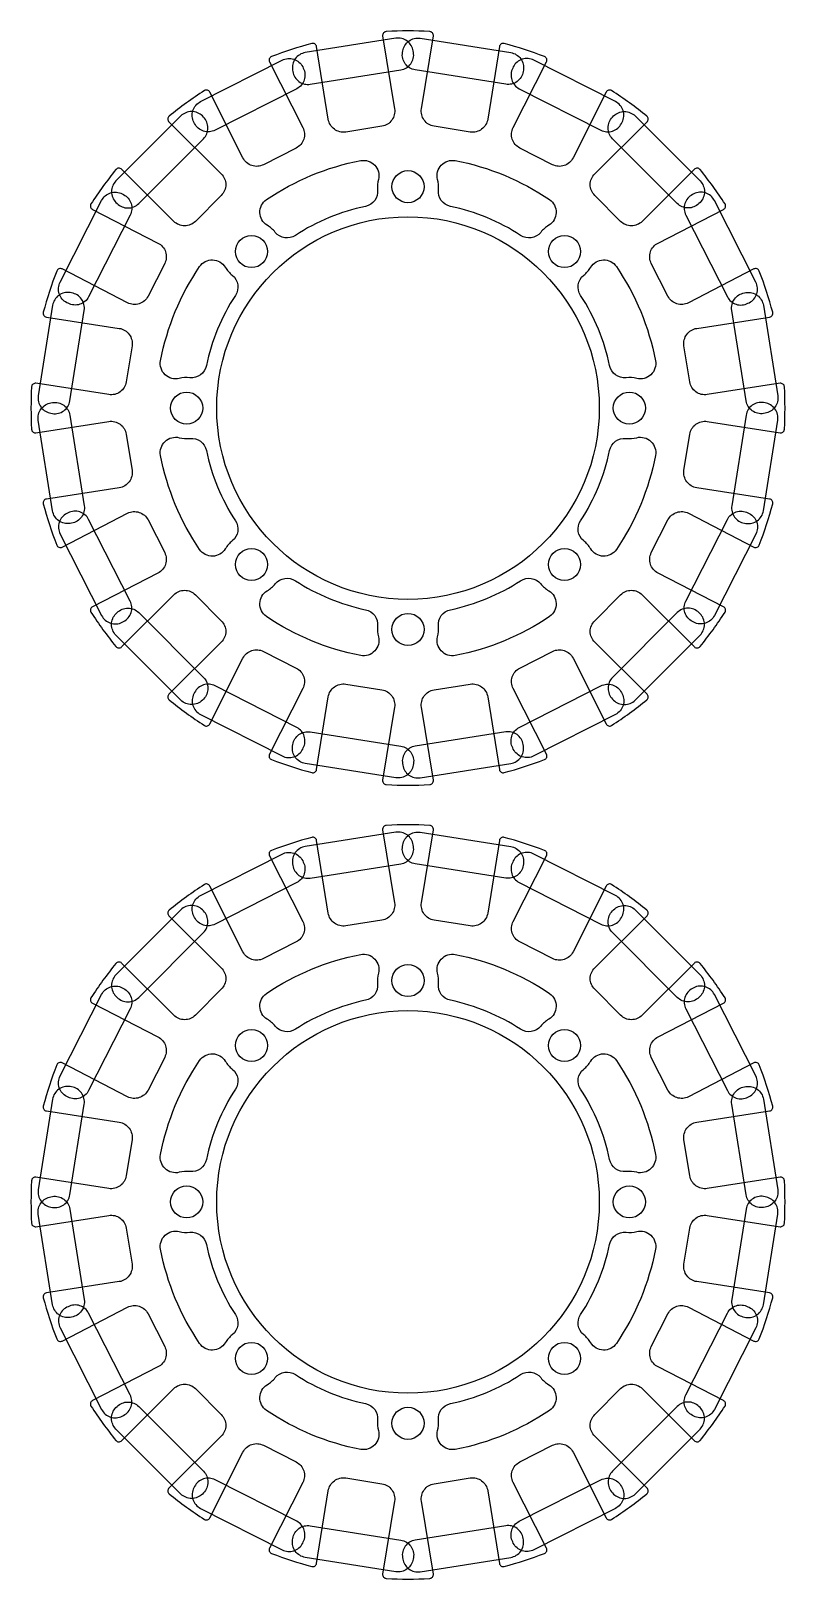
# Model space of a CAD drawing. Header units: inches. Extents: x 0 to 153, y 0 to 101.
# Drawn here: x 0 to 49.4, y 0 to 101.4 of the extents above; entities that cross this region are included whole.
import ezdxf

# ---------------------------------------------------------------- set-up
doc = ezdxf.new("R2010")
doc.units = ezdxf.units.IN
doc.header["$MEASUREMENT"] = 0
for name, color, linetype in [('hall', 3, 'Continuous'), ('plate1', 200, 'Continuous'), ('ポケット', 6, 'Continuous')]:
    doc.layers.add(name, color=color, linetype=linetype)

msp = doc.modelspace()

# ---------------------------------------------------------------- linework, layer by layer
at = {"layer": 'hall'}
for points in [[(21.92, 89.91, 0.092982), (17.32, 88.01, -0.384176), (16, 88.21, 0.087074), (15.48, 88.67, -0.547449), (15.43, 90.35, -0.10223), (21.6, 92.91, -0.547449), (22.76, 91.68, 0.087074), (22.71, 90.99, -0.384176)], [(32.08, 88.01, 0.092982), (27.48, 89.91, -0.384176), (26.69, 90.99, 0.087074), (26.64, 91.68, -0.547449), (27.8, 92.91, -0.10223), (33.97, 90.35, -0.547449), (33.92, 88.67, 0.087074), (33.4, 88.21, -0.384176)], [(10.41, 78.69, 0.087074), (9.72, 78.64, -0.547449), (8.49, 79.8, -0.10223), (11.05, 85.97, -0.547449), (12.73, 85.92, 0.087074), (13.19, 85.4, -0.384176), (13.39, 84.08, 0.092982), (11.49, 79.48, -0.384176)], [(37.91, 79.48, 0.092982), (36.01, 84.08, -0.384176), (36.21, 85.4, 0.087074), (36.67, 85.92, -0.547449), (38.35, 85.97, -0.10223), (40.91, 79.8, -0.547449), (39.68, 78.64, 0.087074), (38.99, 78.69, -0.384176)], [(13.19, 68, 0.087074), (12.73, 67.48, -0.547449), (11.05, 67.43, -0.10223), (8.49, 73.6, -0.547449), (9.72, 74.76, 0.087074), (10.41, 74.71, -0.384176), (11.49, 73.92, 0.092982), (13.39, 69.32, -0.384176)], [(36.01, 69.32, 0.092982), (37.91, 73.92, -0.384176), (38.99, 74.71, 0.087074), (39.68, 74.76, -0.547449), (40.91, 73.6, -0.10223), (38.35, 67.43, -0.547449), (36.67, 67.48, 0.087074), (36.21, 68, -0.384176)], [(17.32, 65.39, 0.092982), (21.92, 63.49, -0.384176), (22.71, 62.41, 0.087074), (22.76, 61.72, -0.547449), (21.6, 60.49, -0.10223), (15.43, 63.05, -0.547449), (15.48, 64.73, 0.087074), (16, 65.19, -0.384176)], [(27.48, 63.49, 0.092982), (32.08, 65.39, -0.384176), (33.4, 65.19, 0.087074), (33.92, 64.73, -0.547449), (33.97, 63.05, -0.10223), (27.8, 60.49, -0.547449), (26.64, 61.72, 0.087074), (26.69, 62.41, -0.384176)], [(21.92, 37.91, 0.092982), (17.32, 36.01, -0.384176), (16, 36.21, 0.087074), (15.48, 36.67, -0.547449), (15.43, 38.35, -0.10223), (21.6, 40.91, -0.547449), (22.76, 39.68, 0.087074), (22.71, 38.99, -0.384176)], [(32.08, 36.01, 0.092982), (27.48, 37.91, -0.384176), (26.69, 38.99, 0.087074), (26.64, 39.68, -0.547449), (27.8, 40.91, -0.10223), (33.97, 38.35, -0.547449), (33.92, 36.67, 0.087074), (33.4, 36.21, -0.384176)], [(10.41, 26.69, 0.087074), (9.72, 26.64, -0.547449), (8.49, 27.8, -0.10223), (11.05, 33.97, -0.547449), (12.73, 33.92, 0.087074), (13.19, 33.4, -0.384176), (13.39, 32.08, 0.092982), (11.49, 27.48, -0.384176)], [(37.91, 27.48, 0.092982), (36.01, 32.08, -0.384176), (36.21, 33.4, 0.087074), (36.67, 33.92, -0.547449), (38.35, 33.97, -0.10223), (40.91, 27.8, -0.547449), (39.68, 26.64, 0.087074), (38.99, 26.69, -0.384176)], [(13.19, 16, 0.087074), (12.73, 15.48, -0.547449), (11.05, 15.43, -0.10223), (8.49, 21.6, -0.547449), (9.72, 22.76, 0.087074), (10.41, 22.71, -0.384176), (11.49, 21.92, 0.092982), (13.39, 17.32, -0.384176)], [(36.01, 17.32, 0.092982), (37.91, 21.92, -0.384176), (38.99, 22.71, 0.087074), (39.68, 22.76, -0.547449), (40.91, 21.6, -0.10223), (38.35, 15.43, -0.547449), (36.67, 15.48, 0.087074), (36.21, 16, -0.384176)], [(17.32, 13.39, 0.092982), (21.92, 11.49, -0.384176), (22.71, 10.41, 0.087074), (22.76, 9.72, -0.547449), (21.6, 8.49, -0.10223), (15.43, 11.05, -0.547449), (15.48, 12.73, 0.087074), (16, 13.19, -0.384176)], [(27.48, 11.49, 0.092982), (32.08, 13.39, -0.384176), (33.4, 13.19, 0.087074), (33.92, 12.73, -0.547449), (33.97, 11.05, -0.10223), (27.8, 8.49, -0.547449), (26.64, 9.72, 0.087074), (26.69, 10.41, -0.384176)]]:
    msp.add_lwpolyline(points, format="xyb", close=True, dxfattribs=at)
for centre in [(24.7, 91.2), (14.45, 86.95), (34.95, 86.95), (10.2, 76.7), (39.2, 76.7), (14.45, 66.45), (34.95, 66.45), (24.7, 62.2), (24.7, 39.2), (14.45, 34.95), (34.95, 34.95), (10.2, 24.7), (39.2, 24.7), (14.45, 14.45), (34.95, 14.45), (24.7, 10.2)]:
    msp.add_circle(centre, 1.05, dxfattribs=at)
at = {"layer": 'plate1'}
for points in [[(5.94, 61.06), (9.36, 64.47, -0.414214), (10.77, 64.47), (12.47, 62.77, -0.414214), (12.47, 61.36), (9.04, 57.96, 0.44511), (9.05, 57.59, 0.028851), (11.36, 55.91, 0.44511), (11.72, 56.01), (13.89, 60.32, -0.414214), (15.23, 60.76), (17.37, 59.67, -0.414214), (17.81, 58.33), (15.62, 54.02, 0.443543), (15.76, 53.68, 0.028202), (18.4, 52.82, 0.443543), (18.71, 53.02), (19.48, 57.78, -0.414214), (20.62, 58.62), (22.99, 58.24, -0.414214), (23.82, 57.1), (23.04, 52.33, 0.44511), (23.28, 52.04, 0.028851), (26.12, 52.04, 0.44511), (26.36, 52.33), (25.58, 57.1, -0.414214), (26.41, 58.24), (28.78, 58.62, -0.414214), (29.92, 57.78), (30.69, 53.02, 0.443543), (31, 52.82, 0.028202), (33.64, 53.68, 0.443543), (33.78, 54.02), (31.59, 58.33, -0.414214), (32.03, 59.67), (34.17, 60.76, -0.414214), (35.51, 60.32), (37.68, 56.01, 0.44511), (38.04, 55.91, 0.028851), (40.35, 57.59, 0.44511), (40.36, 57.96), (36.93, 61.36, -0.414214), (36.93, 62.77), (38.63, 64.47, -0.414214), (40.04, 64.47), (43.46, 61.06, 0.443543), (43.83, 61.08, 0.028202), (45.47, 63.33, 0.443543), (45.37, 63.69), (41.08, 65.89, -0.414214), (40.64, 67.23), (41.73, 69.37, -0.414214), (43.07, 69.81), (47.36, 67.59, 0.44511), (47.71, 67.73, 0.028851), (48.59, 70.43, 0.44511), (48.39, 70.74), (43.62, 71.48, -0.414214), (42.78, 72.62), (43.16, 74.99, -0.414214), (44.3, 75.82), (49.07, 75.08, 0.443543), (49.36, 75.31, 0.028202), (49.36, 78.09, 0.443543), (49.07, 78.32), (44.3, 77.58, -0.414214), (43.16, 78.41), (42.78, 80.78, -0.414214), (43.62, 81.92), (48.39, 82.66, 0.44511), (48.59, 82.97, 0.028851), (47.71, 85.67, 0.44511), (47.36, 85.81), (43.07, 83.59, -0.414214), (41.73, 84.03), (40.64, 86.17, -0.414214), (41.08, 87.51), (45.37, 89.71, 0.443543), (45.47, 90.07, 0.028202), (43.83, 92.32, 0.443543), (43.46, 92.34), (40.04, 88.93, -0.414214), (38.63, 88.93), (36.93, 90.63, -0.414214), (36.93, 92.04), (40.36, 95.44, 0.44511), (40.35, 95.81, 0.028851), (38.04, 97.49, 0.44511), (37.68, 97.39), (35.51, 93.08, -0.414214), (34.17, 92.64), (32.03, 93.73, -0.414214), (31.59, 95.07), (33.78, 99.38, 0.443543), (33.64, 99.72, 0.028202), (31, 100.58, 0.443543), (30.69, 100.38), (29.92, 95.62, -0.414214), (28.78, 94.78), (26.41, 95.16, -0.414214), (25.58, 96.3), (26.36, 101.07, 0.44511), (26.12, 101.36, 0.028851), (23.28, 101.36, 0.44511), (23.04, 101.07), (23.82, 96.3, -0.414214), (22.99, 95.16), (20.62, 94.78, -0.414214), (19.48, 95.62), (18.71, 100.38, 0.443543), (18.4, 100.58, 0.028202), (15.76, 99.72, 0.443543), (15.62, 99.38), (17.81, 95.07, -0.414214), (17.37, 93.73), (15.23, 92.64, -0.414214), (13.89, 93.08), (11.72, 97.39, 0.44511), (11.36, 97.49, 0.028851), (9.05, 95.81, 0.44511), (9.04, 95.44), (12.47, 92.04, -0.414214), (12.47, 90.63), (10.77, 88.93, -0.414214), (9.36, 88.93), (5.94, 92.34, 0.443543), (5.57, 92.32, 0.028202), (3.93, 90.07, 0.443543), (4.03, 89.71), (8.32, 87.51, -0.414214), (8.76, 86.17), (7.67, 84.03, -0.414214), (6.33, 83.59), (2.04, 85.81, 0.44511), (1.69, 85.67, 0.028851), (0.81, 82.97, 0.44511), (1.01, 82.66), (5.78, 81.92, -0.414214), (6.62, 80.78), (6.24, 78.41, -0.414214), (5.1, 77.58), (0.33, 78.32, 0.443543), (0.04, 78.09, 0.028202), (0.04, 75.31, 0.443543), (0.33, 75.08), (5.1, 75.82, -0.414214), (6.24, 74.99), (6.62, 72.62, -0.414214), (5.78, 71.48), (1.01, 70.74, 0.44511), (0.81, 70.43, 0.028851), (1.69, 67.73, 0.44511), (2.04, 67.59), (6.33, 69.81, -0.414214), (7.67, 69.37), (8.76, 67.23, -0.414214), (8.32, 65.89), (4.03, 63.69, 0.443543), (3.93, 63.33, 0.028202), (5.57, 61.08, 0.443543)], [(5.94, 9.06), (9.36, 12.47, -0.414214), (10.77, 12.47), (12.47, 10.77, -0.414214), (12.47, 9.36), (9.04, 5.96, 0.44511), (9.05, 5.59, 0.028851), (11.36, 3.91, 0.44511), (11.72, 4.01), (13.89, 8.32, -0.414214), (15.23, 8.76), (17.37, 7.67, -0.414214), (17.81, 6.33), (15.62, 2.02, 0.443543), (15.76, 1.68, 0.028202), (18.4, 0.82, 0.443543), (18.71, 1.02), (19.48, 5.78, -0.414214), (20.62, 6.62), (22.99, 6.24, -0.414214), (23.82, 5.1), (23.04, 0.33, 0.44511), (23.28, 0.04, 0.028851), (26.12, 0.04, 0.44511), (26.36, 0.33), (25.58, 5.1, -0.414214), (26.41, 6.24), (28.78, 6.62, -0.414214), (29.92, 5.78), (30.69, 1.02, 0.443543), (31, 0.82, 0.028202), (33.64, 1.68, 0.443543), (33.78, 2.02), (31.59, 6.33, -0.414214), (32.03, 7.67), (34.17, 8.76, -0.414214), (35.51, 8.32), (37.68, 4.01, 0.44511), (38.04, 3.91, 0.028851), (40.35, 5.59, 0.44511), (40.36, 5.96), (36.93, 9.36, -0.414214), (36.93, 10.77), (38.63, 12.47, -0.414214), (40.04, 12.47), (43.46, 9.06, 0.443543), (43.83, 9.08, 0.028202), (45.47, 11.33, 0.443543), (45.37, 11.69), (41.08, 13.89, -0.414214), (40.64, 15.23), (41.73, 17.37, -0.414214), (43.07, 17.81), (47.36, 15.59, 0.44511), (47.71, 15.73, 0.028851), (48.59, 18.43, 0.44511), (48.39, 18.74), (43.62, 19.48, -0.414214), (42.78, 20.62), (43.16, 22.99, -0.414214), (44.3, 23.82), (49.07, 23.08, 0.443543), (49.36, 23.31, 0.028202), (49.36, 26.09, 0.443543), (49.07, 26.32), (44.3, 25.58, -0.414214), (43.16, 26.41), (42.78, 28.78, -0.414214), (43.62, 29.92), (48.39, 30.66, 0.44511), (48.59, 30.97, 0.028851), (47.71, 33.67, 0.44511), (47.36, 33.81), (43.07, 31.59, -0.414214), (41.73, 32.03), (40.64, 34.17, -0.414214), (41.08, 35.51), (45.37, 37.71, 0.443543), (45.47, 38.07, 0.028202), (43.83, 40.32, 0.443543), (43.46, 40.34), (40.04, 36.93, -0.414214), (38.63, 36.93), (36.93, 38.63, -0.414214), (36.93, 40.04), (40.36, 43.44, 0.44511), (40.35, 43.81, 0.028851), (38.04, 45.49, 0.44511), (37.68, 45.39), (35.51, 41.08, -0.414214), (34.17, 40.64), (32.03, 41.73, -0.414214), (31.59, 43.07), (33.78, 47.38, 0.443543), (33.64, 47.72, 0.028202), (31, 48.58, 0.443543), (30.69, 48.38), (29.92, 43.62, -0.414214), (28.78, 42.78), (26.41, 43.16, -0.414214), (25.58, 44.3), (26.36, 49.07, 0.44511), (26.12, 49.36, 0.028851), (23.28, 49.36, 0.44511), (23.04, 49.07), (23.82, 44.3, -0.414214), (22.99, 43.16), (20.62, 42.78, -0.414214), (19.48, 43.62), (18.71, 48.38, 0.443543), (18.4, 48.58, 0.028202), (15.76, 47.72, 0.443543), (15.62, 47.38), (17.81, 43.07, -0.414214), (17.37, 41.73), (15.23, 40.64, -0.414214), (13.89, 41.08), (11.72, 45.39, 0.44511), (11.36, 45.49, 0.028851), (9.05, 43.81, 0.44511), (9.04, 43.44), (12.47, 40.04, -0.414214), (12.47, 38.63), (10.77, 36.93, -0.414214), (9.36, 36.93), (5.94, 40.34, 0.443543), (5.57, 40.32, 0.028202), (3.93, 38.07, 0.443543), (4.03, 37.71), (8.32, 35.51, -0.414214), (8.76, 34.17), (7.67, 32.03, -0.414214), (6.33, 31.59), (2.04, 33.81, 0.44511), (1.69, 33.67, 0.028851), (0.81, 30.97, 0.44511), (1.01, 30.66), (5.78, 29.92, -0.414214), (6.62, 28.78), (6.24, 26.41, -0.414214), (5.1, 25.58), (0.33, 26.32, 0.443543), (0.04, 26.09, 0.028202), (0.04, 23.31, 0.443543), (0.33, 23.08), (5.1, 23.82, -0.414214), (6.24, 22.99), (6.62, 20.62, -0.414214), (5.78, 19.48), (1.01, 18.74, 0.44511), (0.81, 18.43, 0.028851), (1.69, 15.73, 0.44511), (2.04, 15.59), (6.33, 17.81, -0.414214), (7.67, 17.37), (8.76, 15.23, -0.414214), (8.32, 13.89), (4.03, 11.69, 0.443543), (3.93, 11.33, 0.028202), (5.57, 9.08, 0.443543)]]:
    msp.add_lwpolyline(points, format="xyb", close=True, dxfattribs=at)
for centre in [(24.7, 76.7), (24.7, 24.7)]:
    msp.add_circle(centre, 12.53, dxfattribs=at)
at = {"layer": 'ポケット'}
for points in [[(18.3, 97.91), (24.23, 98.85, 0.414214), (25.06, 99.99), (25.04, 100.09, 0.414214), (23.9, 100.92), (17.97, 99.98, 0.414214), (17.14, 98.84), (17.16, 98.74, 0.414214)], [(31.1, 97.91), (25.17, 98.85, -0.414214), (24.34, 99.99), (24.36, 100.09, -0.414214), (25.5, 100.92), (31.43, 99.98, -0.414214), (32.26, 98.84), (32.24, 98.74, -0.414214)], [(17.41, 97.62), (12.06, 94.9, -0.414214), (10.72, 95.33), (10.67, 95.42, -0.414214), (11.11, 96.77), (16.45, 99.49, -0.414214), (17.8, 99.05), (17.84, 98.96, -0.414214)], [(31.99, 97.62), (37.34, 94.9, 0.414214), (38.68, 95.33), (38.73, 95.42, 0.414214), (38.29, 96.77), (32.95, 99.49, 0.414214), (31.6, 99.05), (31.56, 98.96, 0.414214)], [(7.06, 90.1), (11.3, 94.34, 0.414214), (11.3, 95.76), (11.23, 95.83, 0.414214), (9.82, 95.83), (5.57, 91.58, 0.414214), (5.57, 90.17), (5.64, 90.1, 0.414214)], [(42.34, 90.1), (38.1, 94.34, -0.414214), (38.1, 95.76), (38.17, 95.83, -0.414214), (39.58, 95.83), (43.83, 91.58, -0.414214), (43.83, 90.17), (43.76, 90.1, -0.414214)], [(6.5, 89.34), (3.78, 83.99, -0.414214), (2.44, 83.56), (2.35, 83.6, -0.414214), (1.91, 84.95), (4.63, 90.29, -0.414214), (5.98, 90.73), (6.07, 90.68, -0.414214)], [(42.9, 89.34), (45.62, 83.99, 0.414214), (46.96, 83.56), (47.05, 83.6, 0.414214), (47.49, 84.95), (44.77, 90.29, 0.414214), (43.42, 90.73), (43.33, 90.68, 0.414214)], [(2.55, 77.17), (3.49, 83.1, 0.414214), (2.66, 84.24), (2.56, 84.26, 0.414214), (1.42, 83.43), (0.48, 77.5, 0.414214), (1.31, 76.36), (1.41, 76.34, 0.414214)], [(46.85, 77.17), (45.91, 83.1, -0.414214), (46.74, 84.24), (46.84, 84.26, -0.414214), (47.98, 83.43), (48.92, 77.5, -0.414214), (48.09, 76.36), (47.99, 76.34, -0.414214)], [(2.55, 76.23), (3.49, 70.3, -0.414214), (2.66, 69.16), (2.56, 69.14, -0.414214), (1.42, 69.97), (0.48, 75.9, -0.414214), (1.31, 77.04), (1.41, 77.06, -0.414214)], [(46.85, 76.23), (45.91, 70.3, 0.414214), (46.74, 69.16), (46.84, 69.14, 0.414214), (47.98, 69.97), (48.92, 75.9, 0.414214), (48.09, 77.04), (47.99, 77.06, 0.414214)], [(6.5, 64.06), (3.78, 69.41, 0.414214), (2.44, 69.84), (2.35, 69.8, 0.414214), (1.91, 68.45), (4.63, 63.11, 0.414214), (5.98, 62.67), (6.07, 62.72, 0.414214)], [(42.9, 64.06), (45.62, 69.41, -0.414214), (46.96, 69.84), (47.05, 69.8, -0.414214), (47.49, 68.45), (44.77, 63.11, -0.414214), (43.42, 62.67), (43.33, 62.72, -0.414214)], [(7.06, 63.3), (11.3, 59.06, -0.414214), (11.3, 57.64), (11.23, 57.57, -0.414214), (9.82, 57.57), (5.57, 61.82, -0.414214), (5.57, 63.23), (5.64, 63.3, -0.414214)], [(42.34, 63.3), (38.1, 59.06, 0.414214), (38.1, 57.64), (38.17, 57.57, 0.414214), (39.58, 57.57), (43.83, 61.82, 0.414214), (43.83, 63.23), (43.76, 63.3, 0.414214)], [(17.41, 55.78), (12.06, 58.5, 0.414214), (10.72, 58.07), (10.67, 57.98, 0.414214), (11.11, 56.63), (16.45, 53.91, 0.414214), (17.8, 54.35), (17.84, 54.44, 0.414214)], [(31.99, 55.78), (37.34, 58.5, -0.414214), (38.68, 58.07), (38.73, 57.98, -0.414214), (38.29, 56.63), (32.95, 53.91, -0.414214), (31.6, 54.35), (31.56, 54.44, -0.414214)], [(18.3, 55.49), (24.23, 54.55, -0.414214), (25.06, 53.41), (25.04, 53.31, -0.414214), (23.9, 52.48), (17.97, 53.42, -0.414214), (17.14, 54.56), (17.16, 54.66, -0.414214)], [(31.1, 55.49), (25.17, 54.55, 0.414214), (24.34, 53.41), (24.36, 53.31, 0.414214), (25.5, 52.48), (31.43, 53.42, 0.414214), (32.26, 54.56), (32.24, 54.66, 0.414214)], [(18.3, 45.91), (24.23, 46.85, 0.414214), (25.06, 47.99), (25.04, 48.09, 0.414214), (23.9, 48.92), (17.97, 47.98, 0.414214), (17.14, 46.84), (17.16, 46.74, 0.414214)], [(31.1, 45.91), (25.17, 46.85, -0.414214), (24.34, 47.99), (24.36, 48.09, -0.414214), (25.5, 48.92), (31.43, 47.98, -0.414214), (32.26, 46.84), (32.24, 46.74, -0.414214)], [(17.41, 45.62), (12.06, 42.9, -0.414214), (10.72, 43.33), (10.67, 43.42, -0.414214), (11.11, 44.77), (16.45, 47.49, -0.414214), (17.8, 47.05), (17.84, 46.96, -0.414214)], [(31.99, 45.62), (37.34, 42.9, 0.414214), (38.68, 43.33), (38.73, 43.42, 0.414214), (38.29, 44.77), (32.95, 47.49, 0.414214), (31.6, 47.05), (31.56, 46.96, 0.414214)], [(7.06, 38.1), (11.3, 42.34, 0.414214), (11.3, 43.76), (11.23, 43.83, 0.414214), (9.82, 43.83), (5.57, 39.58, 0.414214), (5.57, 38.17), (5.64, 38.1, 0.414214)], [(42.34, 38.1), (38.1, 42.34, -0.414214), (38.1, 43.76), (38.17, 43.83, -0.414214), (39.58, 43.83), (43.83, 39.58, -0.414214), (43.83, 38.17), (43.76, 38.1, -0.414214)], [(6.5, 37.34), (3.78, 31.99, -0.414214), (2.44, 31.56), (2.35, 31.6, -0.414214), (1.91, 32.95), (4.63, 38.29, -0.414214), (5.98, 38.73), (6.07, 38.68, -0.414214)], [(42.9, 37.34), (45.62, 31.99, 0.414214), (46.96, 31.56), (47.05, 31.6, 0.414214), (47.49, 32.95), (44.77, 38.29, 0.414214), (43.42, 38.73), (43.33, 38.68, 0.414214)], [(2.55, 25.17), (3.49, 31.1, 0.414214), (2.66, 32.24), (2.56, 32.26, 0.414214), (1.42, 31.43), (0.48, 25.5, 0.414214), (1.31, 24.36), (1.41, 24.34, 0.414214)], [(46.85, 25.17), (45.91, 31.1, -0.414214), (46.74, 32.24), (46.84, 32.26, -0.414214), (47.98, 31.43), (48.92, 25.5, -0.414214), (48.09, 24.36), (47.99, 24.34, -0.414214)], [(2.55, 24.23), (3.49, 18.3, -0.414214), (2.66, 17.16), (2.56, 17.14, -0.414214), (1.42, 17.97), (0.48, 23.9, -0.414214), (1.31, 25.04), (1.41, 25.06, -0.414214)], [(46.85, 24.23), (45.91, 18.3, 0.414214), (46.74, 17.16), (46.84, 17.14, 0.414214), (47.98, 17.97), (48.92, 23.9, 0.414214), (48.09, 25.04), (47.99, 25.06, 0.414214)], [(6.5, 12.06), (3.78, 17.41, 0.414214), (2.44, 17.84), (2.35, 17.8, 0.414214), (1.91, 16.45), (4.63, 11.11, 0.414214), (5.98, 10.67), (6.07, 10.72, 0.414214)], [(42.9, 12.06), (45.62, 17.41, -0.414214), (46.96, 17.84), (47.05, 17.8, -0.414214), (47.49, 16.45), (44.77, 11.11, -0.414214), (43.42, 10.67), (43.33, 10.72, -0.414214)], [(7.06, 11.3), (11.3, 7.06, -0.414214), (11.3, 5.64), (11.23, 5.57, -0.414214), (9.82, 5.57), (5.57, 9.82, -0.414214), (5.57, 11.23), (5.64, 11.3, -0.414214)], [(42.34, 11.3), (38.1, 7.06, 0.414214), (38.1, 5.64), (38.17, 5.57, 0.414214), (39.58, 5.57), (43.83, 9.82, 0.414214), (43.83, 11.23), (43.76, 11.3, 0.414214)], [(17.41, 3.78), (12.06, 6.5, 0.414214), (10.72, 6.07), (10.67, 5.98, 0.414214), (11.11, 4.63), (16.45, 1.91, 0.414214), (17.8, 2.35), (17.84, 2.44, 0.414214)], [(31.99, 3.78), (37.34, 6.5, -0.414214), (38.68, 6.07), (38.73, 5.98, -0.414214), (38.29, 4.63), (32.95, 1.91, -0.414214), (31.6, 2.35), (31.56, 2.44, -0.414214)], [(18.3, 3.49), (24.23, 2.55, -0.414214), (25.06, 1.41), (25.04, 1.31, -0.414214), (23.9, 0.48), (17.97, 1.42, -0.414214), (17.14, 2.56), (17.16, 2.66, -0.414214)], [(31.1, 3.49), (25.17, 2.55, 0.414214), (24.34, 1.41), (24.36, 1.31, 0.414214), (25.5, 0.48), (31.43, 1.42, 0.414214), (32.26, 2.56), (32.24, 2.66, 0.414214)]]:
    msp.add_lwpolyline(points, format="xyb", close=True, dxfattribs=at)

doc.saveas('drawing.dxf')
